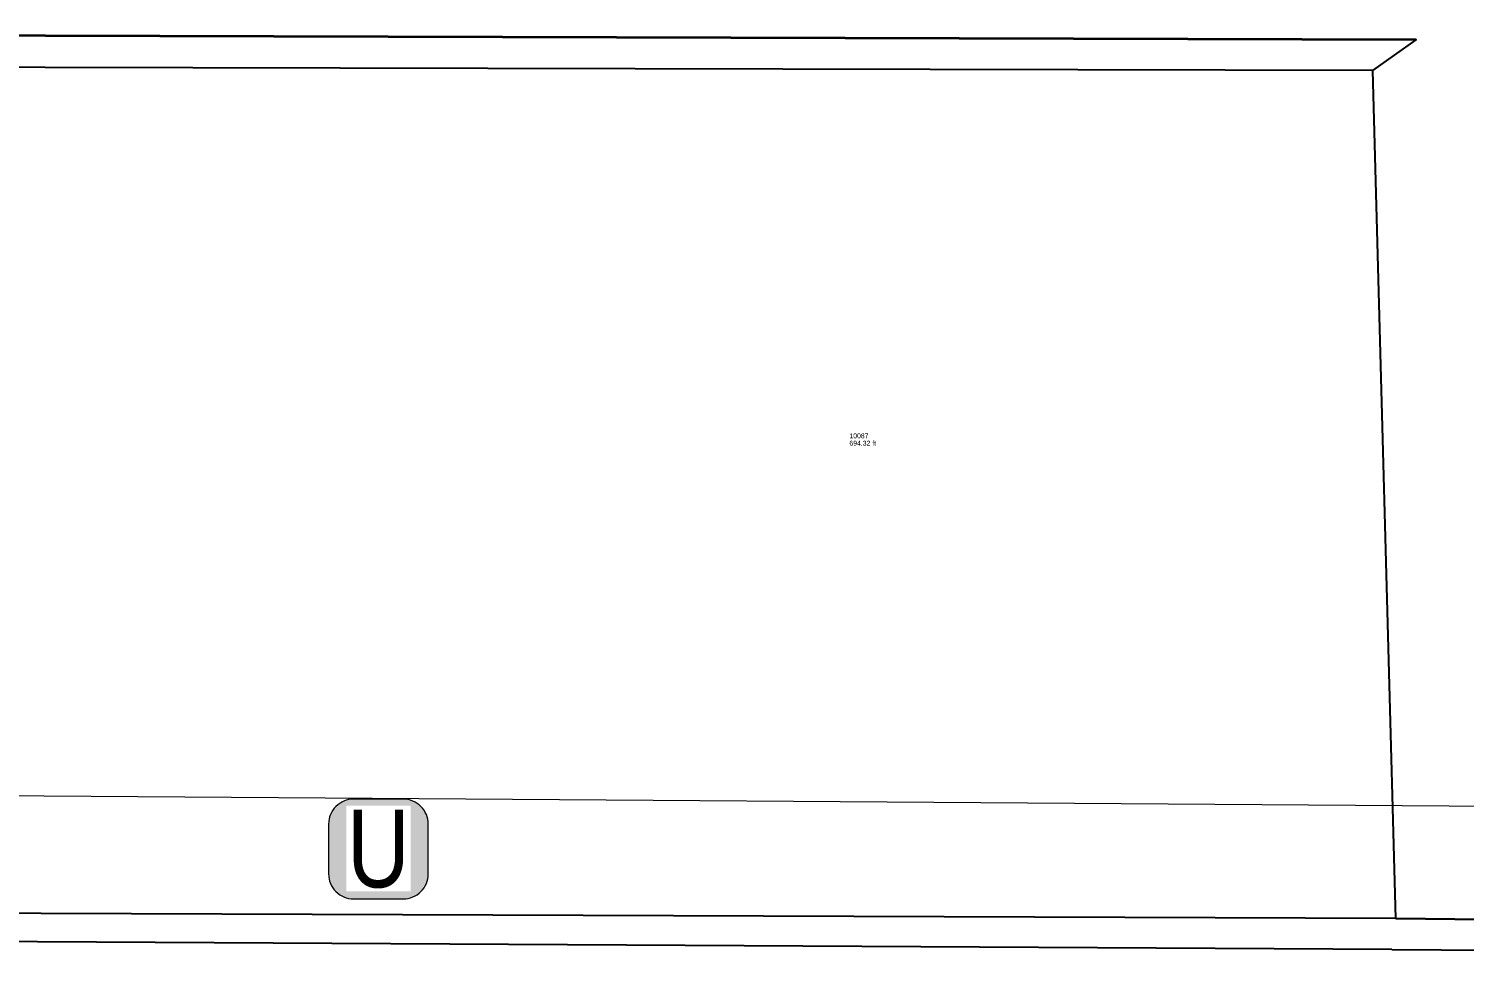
# Model space of a CAD drawing. Header units: feet. Extents: x 6430745 to 6432191, y 1887663 to 1888575.
# Drawn here: x 6431795.02 to 6431823.82, y 1887979.58 to 1887998.15 of the extents above; entities that cross this region are included whole.
import ezdxf
from ezdxf import colors
from ezdxf.entities.mleader import LeaderData, LeaderLine
from ezdxf.lldxf.tags import DXFTag
from ezdxf.math import Vec2, Vec3

# ---------------------------------------------------------------- set-up
doc = ezdxf.new("R2010")
doc.units = ezdxf.units.FT
doc.header["$MEASUREMENT"] = 0
doc.layers.get('0').update_dxf_attribs({"color": 253})
for name, color, linetype, lineweight in [('V-ANNO-TEXT', 2, 'Continuous', 30), ('VF-ELEC-OVHD-LINE-', 253, 'OVERHEADELECTRIC', 15), ('VF-PVMT-EDGE-LINE-', 253, 'EDGEOFPAVEMENT', 35), ('VF-TINN-DSRF-BNDY-', 253, 'Continuous', 25), ('VF-TOPO-CONC-GTFL-LINE-', 253, 'Continuous', 25), ('VF-TOPO-CONC-TBCB-LINE-', 253, 'Continuous', 25), ('VN-PLNT-TREE-', 253, 'Continuous', 13), ('VN-UNID-BOX~-SYMB-', 253, 'Continuous', 13)]:
    doc.layers.add(name, color=color, linetype=linetype, lineweight=lineweight)
doc.layers.add('V-DETL-SYMB-MASK-', color=253, linetype='Continuous')
doc.styles.add('CG-Symbol', font='arial.ttf', dxfattribs={"width": 0.8, "height": 0.09375})
doc.styles.add('NCS1', font='arial.ttf', dxfattribs={"width": 0.8, "height": 0.09375})
doc.styles.add('NCS1-Anno', font='arial.ttf', dxfattribs={"width": 0.8, "height": 0.1})
doc.styles.get("Standard").update_dxf_attribs({"font": 'arial.ttf'})
tags = doc.linetypes.add('EDGEOFPAVEMENT', pattern='A,1,-0.03,["EP",Standard,S=0.08,R=0,X=0,Y=-0.04],-0.16,1', length=2.19).pattern_tags.tags
tags[6] = DXFTag(74, 10)
tags = doc.linetypes.add('OVERHEADELECTRIC', pattern='A,1,-0.03,["OE",Standard,S=0.08,R=0,X=0,Y=-0.04],-0.16,1', length=2.19).pattern_tags.tags
tags[6] = DXFTag(74, 10)

# ---------------------------------------------------------------- blocks, each defined once
blk = doc.blocks.new('Unidentified Box')
at = {"layer": 'V-DETL-SYMB-MASK-'}
h = blk.add_hatch(color=256, dxfattribs=at)
h.dxf.hatch_style = 1
edge = h.paths.add_edge_path()
edge.add_line((0.05, -0.025), (0.05, 0.025))
edge.add_arc((0.025, 0.025), 0.025, 0, 90)
edge.add_line((0.025, 0.05), (-0.025, 0.05))
edge.add_arc((-0.025, 0.025), 0.025, 90, 180)
edge.add_line((-0.05, 0.025), (-0.05, -0.025))
edge.add_arc((-0.025, -0.025), 0.025, 180, 270)
edge.add_line((-0.025, -0.05), (0.025, -0.05))
edge.add_arc((0.025, -0.025), 0.025, 270, 360)
blk.add_lwpolyline([(0.05, -0.025), (0.05, 0.025, 0.414214), (0.025, 0.05), (-0.025, 0.05, 0.414214), (-0.05, 0.025), (-0.05, -0.025, 0.414214), (-0.025, -0.05), (0.025, -0.05, 0.414214)], format="xyb", close=True)
at = {"insert": (0, 0), "char_height": 0.0781, "attachment_point": 5, "style": 'CG-Symbol', "bg_fill": 3, "box_fill_scale": 1.05, "bg_fill_color": 256, "bg_fill_transparency": 0}
blk.add_mtext_dynamic_manual_height_columns('U', width=0.056801, gutter_width=0.8333, heights=[0], dxfattribs=at)

msp = doc.modelspace()

# ---------------------------------------------------------------- linework, layer by layer
at = {"layer": 'VF-ELEC-OVHD-LINE-', "ltscale": 0.6}
msp.add_line((6431603.37, 1887984.13, 694.22), (6431976.61, 1887981.47, 692.19), dxfattribs=at)
at = {"layer": 'VF-PVMT-EDGE-LINE-', "flags": 128}
msp.add_lwpolyline([(6431822.86, 1887997.93), (6431795.36, 1887998.01), (6431752.5, 1887998.15)], dxfattribs=at)
at = {"layer": 'VF-TINN-DSRF-BNDY-', "flags": 128}
msp.add_lwpolyline([(6431869.115, 1887980.07), (6431858.92, 1887980.121), (6431844.331, 1887980.205), (6431831.341, 1887980.197), (6431822.45, 1887980.3), (6431821.99, 1887997.31), (6431822.86, 1887997.93), (6431795.36, 1887998.01), (6431752.5, 1887998.15)], dxfattribs=at)
at = {"layer": 'VF-TOPO-CONC-GTFL-LINE-', "flags": 128}
for points in [[(6431822.37, 1887979.68), (6431795.2, 1887979.83), (6431758.17, 1887979.94), (6431716.52, 1887980.11), (6431694.12, 1887980.24), (6431689.674, 1887980.307), (6431685.228, 1887980.405), (6431680.784, 1887980.532), (6431676.34, 1887980.69), (6431671.921, 1887980.893), (6431669.712, 1887981), (6431667.502, 1887981.093), (6431664.005, 1887981.204), (6431660.508, 1887981.28), (6431657.009, 1887981.328), (6431653.51, 1887981.356), (6431639.513, 1887981.411), (6431632.385, 1887981.45), (6431625.257, 1887981.469), (6431618.128, 1887981.487)], [(6431822.37, 1887979.68), (6431831.332, 1887979.615), (6431844.315, 1887979.554), (6431858.897, 1887979.565), (6431868.67, 1887979.532), (6431874.967, 1887979.484), (6431899.483, 1887979.318), (6431923.89, 1887979.272), (6431949.446, 1887979.136), (6431968.963, 1887979.062), (6431980.1, 1887979.043)]]:
    msp.add_lwpolyline(points, dxfattribs=at)
at = {"layer": 'VF-TOPO-CONC-TBCB-LINE-', "flags": 128}
for points in [[(6431821.99, 1887997.31), (6431795.35, 1887997.37), (6431752.53, 1887997.52)], [(6431822.45, 1887980.3), (6431795.27, 1887980.4), (6431758.08, 1887980.51), (6431716.61, 1887980.75), (6431694.1, 1887980.83), (6431691.767, 1887980.828), (6431689.434, 1887980.847), (6431687.102, 1887980.888), (6431684.77, 1887980.95), (6431682.649, 1887981.035), (6431680.53, 1887981.145), (6431678.41, 1887981.26), (6431676.29, 1887981.36), (6431671.849, 1887981.52), (6431667.407, 1887981.65), (6431663.923, 1887981.73), (6431660.439, 1887981.786), (6431656.954, 1887981.824), (6431653.469, 1887981.848), (6431639.529, 1887981.908), (6431611, 1887982.04)], [(6431822.45, 1887980.3), (6431831.341, 1887980.197), (6431844.331, 1887980.205), (6431858.92, 1887980.121), (6431869.115, 1887980.07), (6431879.442, 1887980.08), (6431896.102, 1887979.988), (6431923.754, 1887979.858), (6431944.672, 1887979.746), (6431971.68, 1887979.604), (6431980.415, 1887979.653)]]:
    msp.add_lwpolyline(points, dxfattribs=at)

# ---------------------------------------------------------------- texts
at = {"layer": 'VN-PLNT-TREE-', "style": 'NCS1', "width": 0.8}
for s, p in [('694.32 ft', (6431811.487, 1887989.786)), ('10087', (6431811.487, 1887989.934))]:
    msp.add_text(s, height=0.0984, dxfattribs=at).set_placement(p)

# ---------------------------------------------------------------- leaders
at = {"layer": 'V-ANNO-TEXT'}
ml = msp.add_multileader_mtext('Standard', dxfattribs=at)
ml.set_content('PARKWAY DRAIN', color=256, style='NCS1-Anno')
ml.set_leader_properties()
ml.build(insert=Vec2(0, 0))
ml.multileader.update_dxf_attribs({"dogleg_length": 0.1, "arrow_head_size": 2, "scale": 20})
ctx = ml.context
ctx.base_point, ctx.scale, ctx.char_height, ctx.arrow_head_size, ctx.landing_gap_size, ctx.plane_origin = Vec3(6431682.32, 1887997.144, 693.95), 20, 1.6, 2, 0.8, Vec3(6431673.32, 1887985.542, 693.95)
notes = []
notes.append((ctx, [(0, (1, 1, 0), (6431680.32, 1887997.144, 693.95), (1, 0), 2, [(0, [(6431675.671, 1887984.967, 693.95)], 0, [])])]))
ctx.mtext.insert, ctx.mtext.width, ctx.mtext.flow_direction = Vec3(6431683.12, 1887997.944, 693.95), 8.81896, 5
for ctx, leaders in notes:
    for number, flags, end, landing, length, lines in leaders:
        leader = LeaderData()
        leader.index, (leader.has_last_leader_line, leader.has_dogleg_vector, leader.attachment_direction) = number, flags
        leader.last_leader_point, leader.dogleg_vector, leader.dogleg_length = Vec3(end), Vec3(landing), length
        for number, points, colour, breaks in lines:
            line = LeaderLine()
            line.index, line.vertices, line.color, line.breaks = number, Vec3.list(points), colors.encode_raw_color(colour), breaks
            leader.lines.append(line)
        ctx.leaders.append(leader)

# ---------------------------------------------------------------- next in the draw order: block references
at = {"layer": 'VN-UNID-BOX~-SYMB-', "xscale": 20, "yscale": 20}
msp.add_blockref('Unidentified Box', (6431802.037, 1887981.694), dxfattribs=at)

doc.saveas('drawing.dxf')
